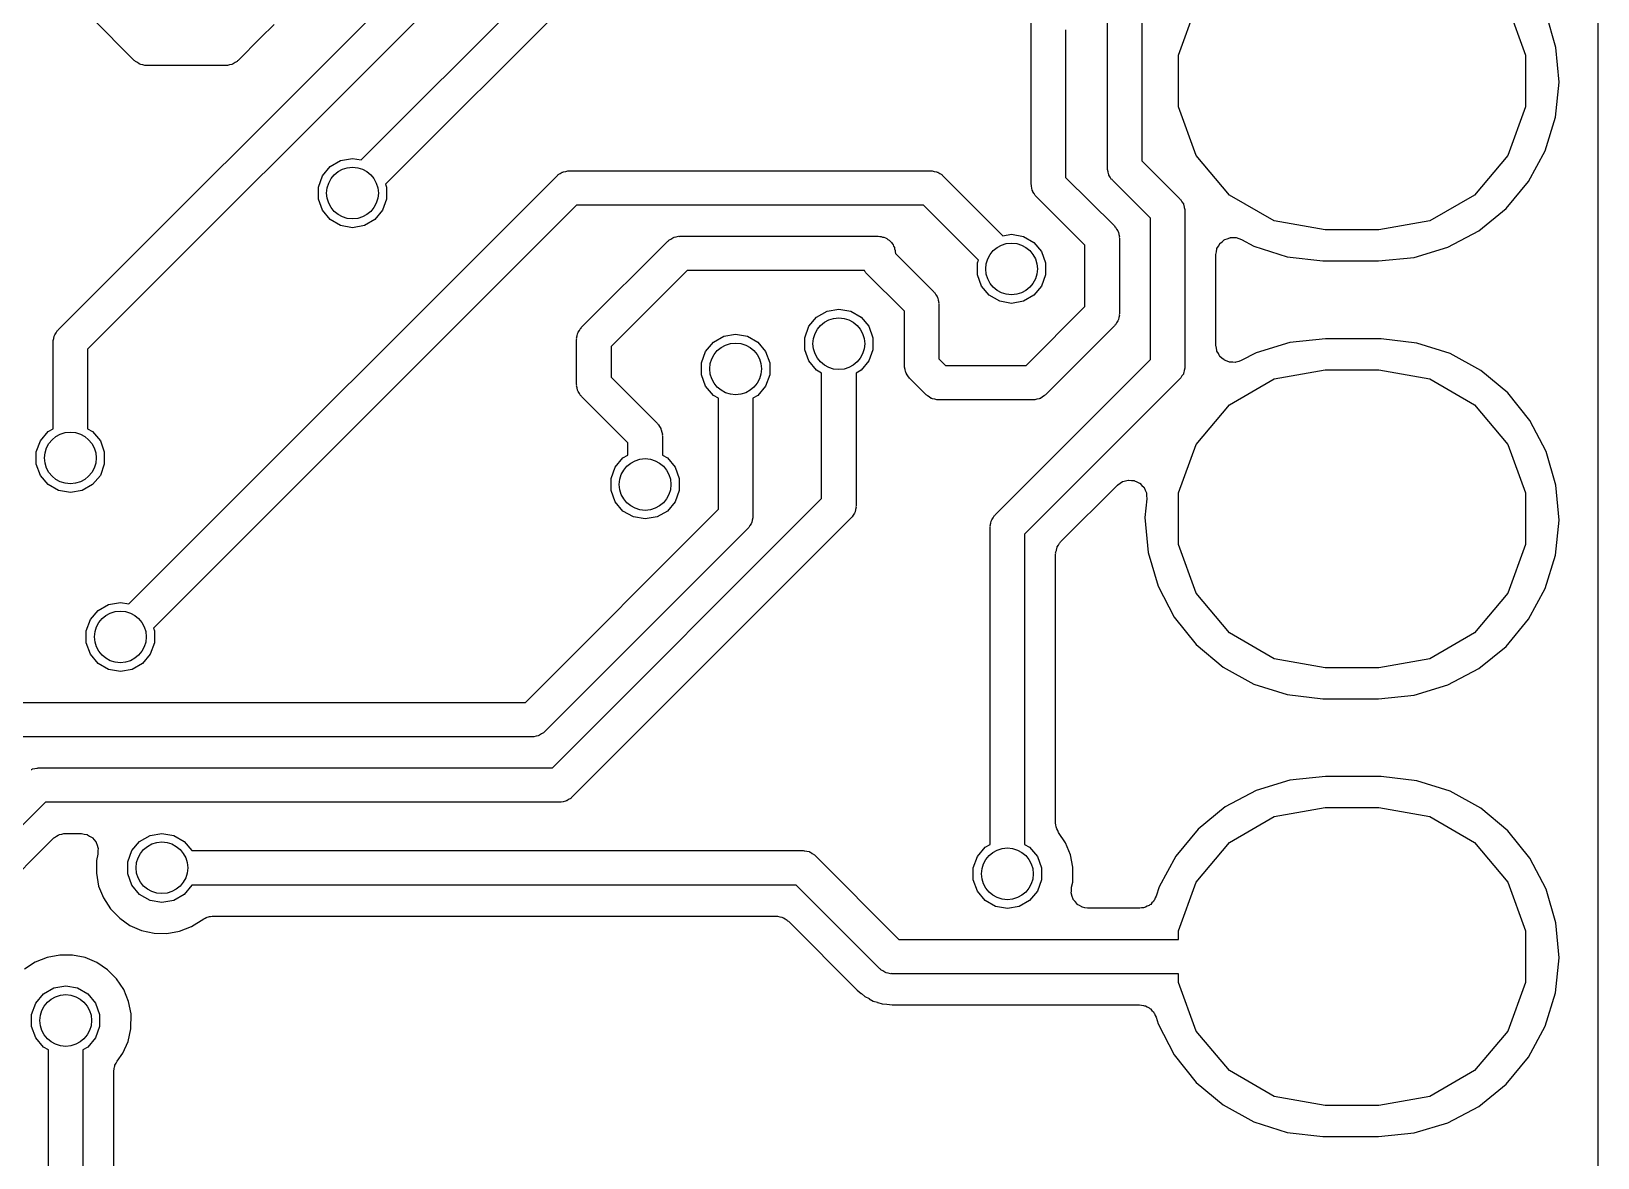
# Model space of a CAD drawing. Extents: x 125.1 to 143.2, y -145.5 to -100.1.
# Drawn here: x 134.14 to 143.22, y -133.2 to -126.66 of the extents above; entities that cross this region are included whole.
import ezdxf

# ---------------------------------------------------------------- set-up
doc = ezdxf.new("R2010")
doc.units = 0
doc.header["$MEASUREMENT"] = 0
doc.layers.add('BLACK', color=7, linetype='CONTINUOUS')

msp = doc.modelspace()

# ---------------------------------------------------------------- linework, layer by layer
at = {"layer": 'Black'}
for p, q in [((143.225, -100.175), (143.225, -145.425)), ((140.58, -125.33), (140.58, -127.413)), ((134.292, -128.394), (137.27, -125.416)), ((140.38, -127.454), (140.38, -125.371)), ((137.441, -125.528), (134.463, -128.506)), ((136.05, -127.408), (137.599, -125.859)), ((137.711, -126.03), (136.192, -127.549)), ((134.734, -126.831), (134.485, -126.581)), ((140.793, -126.8), (140.896, -126.518)), ((142.704, -126.518), (142.807, -126.8)), ((142.983, -126.755), (142.926, -126.559)), ((135.546, -126.621), (135.467, -126.7)), ((139.938, -127.55), (139.938, -126.612)), ((140.138, -126.653), (140.138, -127.509)), ((135.467, -126.7), (135.336, -126.831)), ((143.002, -126.957), (142.983, -126.755)), ((134.738, -126.833), (134.734, -126.831)), ((134.741, -126.837), (134.738, -126.833)), ((134.752, -126.843), (134.741, -126.837)), ((134.763, -126.851), (134.752, -126.843)), ((134.767, -126.852), (134.763, -126.851)), ((134.771, -126.854), (134.767, -126.852)), ((134.784, -126.856), (134.771, -126.854)), ((134.796, -126.86), (134.784, -126.856)), ((134.801, -126.859), (134.796, -126.86)), ((134.805, -126.86), (134.801, -126.859)), ((135.266, -126.86), (134.805, -126.86)), ((135.27, -126.859), (135.266, -126.86)), ((135.274, -126.86), (135.27, -126.859)), ((135.287, -126.856), (135.274, -126.86)), ((135.3, -126.854), (135.287, -126.856)), ((135.304, -126.852), (135.3, -126.854)), ((135.308, -126.851), (135.304, -126.852)), ((135.319, -126.843), (135.308, -126.851)), ((135.33, -126.837), (135.319, -126.843)), ((135.333, -126.833), (135.33, -126.837)), ((135.336, -126.831), (135.333, -126.833)), ((140.793, -127.1), (140.793, -126.8)), ((142.807, -126.8), (142.807, -127.1)), ((142.98, -127.16), (143.002, -126.957)), ((140.896, -127.382), (140.793, -127.1)), ((142.807, -127.1), (142.704, -127.382)), ((142.92, -127.354), (142.98, -127.16)), ((135.871, -127.446), (135.931, -127.411)), ((135.931, -127.411), (136, -127.399)), ((136, -127.399), (136.05, -127.408)), ((140.58, -127.413), (140.801, -127.634)), ((141.089, -127.612), (140.896, -127.382)), ((142.704, -127.382), (142.511, -127.612)), ((142.823, -127.533), (142.92, -127.354)), ((134.782, -129.905), (137.188, -127.499)), ((135.802, -127.565), (135.826, -127.5)), ((135.826, -127.5), (135.871, -127.446)), ((137.188, -127.499), (137.191, -127.497)), ((137.191, -127.497), (137.194, -127.493)), ((137.194, -127.493), (137.205, -127.487)), ((137.205, -127.487), (137.216, -127.479)), ((137.216, -127.479), (137.22, -127.478)), ((137.22, -127.478), (137.224, -127.476)), ((137.224, -127.476), (137.237, -127.474)), ((137.237, -127.474), (137.25, -127.47)), ((137.25, -127.47), (137.254, -127.471)), ((137.254, -127.471), (137.258, -127.47)), ((137.258, -127.47), (139.355, -127.47)), ((139.355, -127.47), (139.359, -127.471)), ((139.359, -127.471), (139.363, -127.47)), ((139.363, -127.47), (139.376, -127.474)), ((139.376, -127.474), (139.389, -127.476)), ((139.389, -127.476), (139.393, -127.478)), ((139.393, -127.478), (139.397, -127.479)), ((139.397, -127.479), (139.408, -127.487)), ((139.408, -127.487), (139.419, -127.493)), ((139.419, -127.493), (139.422, -127.497)), ((139.422, -127.497), (139.425, -127.499)), ((139.425, -127.499), (139.774, -127.848)), ((140.138, -127.509), (140.421, -127.791)), ((140.381, -127.459), (140.38, -127.454)), ((140.38, -127.463), (140.381, -127.459)), ((140.384, -127.476), (140.38, -127.463)), ((140.386, -127.488), (140.384, -127.476)), ((140.388, -127.492), (140.386, -127.488)), ((140.389, -127.497), (140.388, -127.492)), ((140.397, -127.507), (140.389, -127.497)), ((140.403, -127.519), (140.397, -127.507)), ((135.802, -127.635), (135.802, -127.565)), ((136.192, -127.549), (136.198, -127.565)), ((136.198, -127.565), (136.198, -127.635)), ((139.939, -127.554), (139.938, -127.55)), ((139.939, -127.559), (139.939, -127.554)), ((139.942, -127.571), (139.939, -127.559)), ((139.944, -127.584), (139.942, -127.571)), ((139.947, -127.588), (139.944, -127.584)), ((139.948, -127.592), (139.947, -127.588)), ((139.955, -127.603), (139.948, -127.592)), ((140.407, -127.521), (140.403, -127.519)), ((140.409, -127.525), (140.407, -127.521)), ((140.63, -127.746), (140.409, -127.525)), ((142.694, -127.69), (142.823, -127.533)), ((137.3, -127.67), (134.924, -130.046)), ((135.826, -127.7), (135.802, -127.635)), ((136.198, -127.635), (136.174, -127.7)), ((139.313, -127.67), (137.3, -127.67)), ((139.632, -127.989), (139.313, -127.67)), ((139.962, -127.614), (139.955, -127.603)), ((139.965, -127.617), (139.962, -127.614)), ((139.968, -127.621), (139.965, -127.617)), ((140.25, -127.903), (139.968, -127.621)), ((140.801, -127.634), (140.803, -127.637)), ((140.803, -127.637), (140.807, -127.64)), ((140.807, -127.64), (140.813, -127.651)), ((140.813, -127.651), (140.821, -127.662)), ((140.821, -127.662), (140.822, -127.666)), ((140.822, -127.666), (140.824, -127.67)), ((140.824, -127.67), (140.826, -127.683)), ((140.826, -127.683), (140.83, -127.696)), ((141.348, -127.762), (141.089, -127.612)), ((142.511, -127.612), (142.252, -127.762)), ((142.536, -127.819), (142.694, -127.69)), ((135.871, -127.754), (135.826, -127.7)), ((135.931, -127.789), (135.871, -127.754)), ((136.129, -127.754), (136.069, -127.789)), ((136.174, -127.7), (136.129, -127.754)), ((140.63, -128.566), (140.63, -127.746)), ((140.83, -127.696), (140.829, -127.7)), ((140.829, -127.7), (140.83, -127.704)), ((140.83, -127.704), (140.83, -128.607)), ((141.644, -127.814), (141.348, -127.762)), ((142.252, -127.762), (141.956, -127.814)), ((136, -127.801), (135.931, -127.789)), ((136.069, -127.789), (136, -127.801)), ((137.833, -127.877), (137.836, -127.873)), ((137.836, -127.873), (137.847, -127.867)), ((137.847, -127.867), (137.858, -127.859)), ((137.858, -127.859), (137.862, -127.858)), ((137.862, -127.858), (137.866, -127.856)), ((137.866, -127.856), (137.879, -127.854)), ((137.879, -127.854), (137.891, -127.85)), ((137.891, -127.85), (137.896, -127.851)), ((137.896, -127.851), (137.9, -127.85)), ((137.9, -127.85), (139.05, -127.85)), ((139.05, -127.85), (139.059, -127.852)), ((139.059, -127.852), (139.067, -127.852)), ((139.067, -127.852), (139.076, -127.855)), ((139.076, -127.855), (139.084, -127.856)), ((139.084, -127.856), (139.092, -127.86)), ((139.092, -127.86), (139.1, -127.863)), ((139.1, -127.863), (139.107, -127.869)), ((139.107, -127.869), (139.114, -127.873)), ((139.114, -127.873), (139.12, -127.88)), ((139.774, -127.848), (139.824, -127.839)), ((139.824, -127.839), (139.893, -127.851)), ((139.893, -127.851), (139.953, -127.886)), ((140.421, -127.791), (140.423, -127.795)), ((140.423, -127.795), (140.427, -127.797)), ((140.427, -127.797), (140.433, -127.809)), ((140.433, -127.809), (140.441, -127.819)), ((140.441, -127.819), (140.442, -127.824)), ((140.442, -127.824), (140.444, -127.827)), ((140.444, -127.827), (140.446, -127.84)), ((140.446, -127.84), (140.45, -127.853)), ((140.45, -127.853), (140.449, -127.857)), ((140.449, -127.857), (140.45, -127.862)), ((140.45, -127.862), (140.45, -128.3)), ((141.046, -127.882), (141.058, -127.871)), ((141.058, -127.871), (141.059, -127.871)), ((141.059, -127.871), (141.06, -127.87)), ((141.06, -127.87), (141.075, -127.865)), ((141.075, -127.865), (141.091, -127.859)), ((141.091, -127.859), (141.092, -127.859)), ((141.092, -127.859), (141.093, -127.858)), ((141.093, -127.858), (141.109, -127.858)), ((141.109, -127.858), (141.125, -127.858)), ((141.125, -127.858), (141.126, -127.858)), ((141.126, -127.858), (141.127, -127.858)), ((141.127, -127.858), (141.143, -127.864)), ((141.143, -127.864), (141.158, -127.869)), ((141.158, -127.869), (141.23, -127.909)), ((141.956, -127.814), (141.644, -127.814)), ((142.356, -127.914), (142.536, -127.819)), ((137.329, -128.379), (137.829, -127.879)), ((137.829, -127.879), (137.833, -127.877)), ((139.12, -127.88), (139.127, -127.886)), ((139.127, -127.886), (139.131, -127.893)), ((139.131, -127.893), (139.137, -127.9)), ((139.137, -127.9), (139.14, -127.908)), ((139.14, -127.908), (139.144, -127.916)), ((139.144, -127.916), (139.145, -127.924)), ((139.145, -127.924), (139.148, -127.933)), ((139.148, -127.933), (139.148, -127.941)), ((139.148, -127.941), (139.15, -127.95)), ((139.15, -127.95), (139.373, -128.173)), ((139.953, -127.886), (139.998, -127.939)), ((139.998, -127.939), (140.022, -128.005)), ((140.25, -128.259), (140.25, -127.903)), ((141.01, -127.957), (141.013, -127.941)), ((141.01, -128.483), (141.01, -127.957)), ((141.013, -127.941), (141.015, -127.924)), ((141.015, -127.924), (141.016, -127.924)), ((141.016, -127.922), (141.024, -127.908)), ((141.016, -127.924), (141.016, -127.922)), ((141.024, -127.908), (141.032, -127.894)), ((141.032, -127.894), (141.033, -127.893)), ((141.033, -127.892), (141.046, -127.882)), ((141.033, -127.893), (141.033, -127.892)), ((141.23, -127.909), (141.424, -127.97)), ((142.161, -127.973), (142.356, -127.914)), ((137.941, -128.05), (137.5, -128.491)), ((138.97, -128.05), (137.941, -128.05)), ((138.973, -128.055), (138.97, -128.05)), ((138.977, -128.058), (138.973, -128.055)), ((139.627, -128.005), (139.632, -127.989)), ((139.627, -128.074), (139.627, -128.005)), ((140.022, -128.005), (140.022, -128.074)), ((141.424, -127.97), (141.631, -127.994)), ((141.631, -127.994), (141.642, -127.994)), ((141.642, -127.994), (141.954, -127.994)), ((141.954, -127.994), (142.161, -127.973)), ((138.979, -128.062), (138.977, -128.058)), ((139.202, -128.285), (138.979, -128.062)), ((139.65, -128.14), (139.627, -128.074)), ((139.695, -128.193), (139.65, -128.14)), ((139.998, -128.14), (139.953, -128.193)), ((140.022, -128.074), (139.998, -128.14)), ((139.373, -128.173), (139.375, -128.176)), ((139.375, -128.176), (139.379, -128.179)), ((139.379, -128.179), (139.385, -128.19)), ((139.385, -128.19), (139.393, -128.201)), ((139.393, -128.201), (139.394, -128.205)), ((139.394, -128.205), (139.396, -128.209)), ((139.396, -128.209), (139.398, -128.222)), ((139.398, -128.222), (139.402, -128.235)), ((139.402, -128.235), (139.401, -128.239)), ((139.756, -128.228), (139.695, -128.193)), ((139.824, -128.24), (139.756, -128.228)), ((139.893, -128.228), (139.824, -128.24)), ((139.953, -128.193), (139.893, -128.228)), ((138.648, -128.373), (138.693, -128.32)), ((138.693, -128.32), (138.754, -128.285)), ((138.754, -128.285), (138.822, -128.273)), ((138.822, -128.273), (138.891, -128.285)), ((138.891, -128.285), (138.951, -128.32)), ((138.951, -128.32), (138.996, -128.373)), ((139.202, -128.602), (139.202, -128.285)), ((139.401, -128.239), (139.402, -128.243)), ((139.402, -128.243), (139.402, -128.561)), ((139.909, -128.6), (140.25, -128.259)), ((140.446, -128.321), (140.444, -128.334)), ((140.45, -128.309), (140.446, -128.321)), ((140.45, -128.3), (140.449, -128.304)), ((140.449, -128.304), (140.45, -128.309)), ((134.272, -128.422), (134.28, -128.411)), ((134.28, -128.411), (134.286, -128.4)), ((134.286, -128.4), (134.29, -128.397)), ((134.29, -128.397), (134.292, -128.394)), ((137.304, -128.429), (137.306, -128.416)), ((137.306, -128.416), (137.308, -128.412)), ((137.308, -128.412), (137.309, -128.408)), ((137.309, -128.408), (137.317, -128.397)), ((137.317, -128.397), (137.323, -128.386)), ((137.323, -128.386), (137.327, -128.383)), ((137.327, -128.383), (137.329, -128.379)), ((138.154, -128.431), (138.223, -128.419)), ((138.223, -128.419), (138.292, -128.431)), ((138.625, -128.439), (138.648, -128.373)), ((138.996, -128.373), (139.02, -128.439)), ((140.421, -128.371), (140.021, -128.771)), ((140.423, -128.367), (140.421, -128.371)), ((140.427, -128.364), (140.423, -128.367)), ((140.433, -128.353), (140.427, -128.364)), ((140.441, -128.342), (140.433, -128.353)), ((140.442, -128.338), (140.441, -128.342)), ((140.444, -128.334), (140.442, -128.338)), ((134.263, -128.456), (134.267, -128.443)), ((134.264, -128.46), (134.263, -128.456)), ((134.263, -128.464), (134.264, -128.46)), ((134.263, -128.967), (134.263, -128.464)), ((134.267, -128.443), (134.269, -128.43)), ((134.269, -128.43), (134.271, -128.426)), ((134.271, -128.426), (134.272, -128.422)), ((134.463, -128.506), (134.463, -128.967)), ((137.3, -128.441), (137.304, -128.429)), ((137.301, -128.446), (137.3, -128.441)), ((137.3, -128.45), (137.301, -128.446)), ((137.3, -128.71), (137.3, -128.45)), ((137.5, -128.491), (137.5, -128.668)), ((138.049, -128.519), (138.094, -128.466)), ((138.094, -128.466), (138.154, -128.431)), ((138.292, -128.431), (138.352, -128.466)), ((138.352, -128.466), (138.397, -128.519)), ((138.625, -128.509), (138.625, -128.439)), ((138.648, -128.574), (138.625, -128.509)), ((139.02, -128.509), (138.996, -128.574)), ((139.02, -128.439), (139.02, -128.509)), ((141.013, -128.499), (141.01, -128.483)), ((141.015, -128.514), (141.013, -128.499)), ((141.439, -128.467), (141.244, -128.526)), ((141.646, -128.446), (141.439, -128.467)), ((141.958, -128.446), (141.646, -128.446)), ((141.969, -128.446), (141.958, -128.446)), ((142.176, -128.47), (141.969, -128.446)), ((142.37, -128.531), (142.176, -128.47)), ((138.025, -128.585), (138.049, -128.519)), ((138.025, -128.655), (138.025, -128.585)), ((138.397, -128.519), (138.421, -128.585)), ((138.421, -128.585), (138.421, -128.655)), ((138.693, -128.627), (138.648, -128.574)), ((138.996, -128.574), (138.951, -128.627)), ((139.203, -128.607), (139.202, -128.602)), ((139.402, -128.561), (139.441, -128.6)), ((139.441, -128.6), (139.909, -128.6)), ((139.729, -129.467), (140.63, -128.566)), ((141.016, -128.516), (141.015, -128.514)), ((141.016, -128.518), (141.016, -128.516)), ((141.024, -128.531), (141.016, -128.518)), ((141.031, -128.545), (141.024, -128.531)), ((141.033, -128.546), (141.031, -128.545)), ((141.033, -128.548), (141.033, -128.546)), ((141.045, -128.558), (141.033, -128.548)), ((141.057, -128.568), (141.045, -128.558)), ((141.059, -128.569), (141.057, -128.568)), ((141.06, -128.57), (141.059, -128.569)), ((141.075, -128.575), (141.06, -128.57)), ((141.089, -128.581), (141.075, -128.575)), ((141.091, -128.581), (141.089, -128.581)), ((141.093, -128.582), (141.091, -128.581)), ((141.108, -128.582), (141.093, -128.582)), ((141.124, -128.583), (141.108, -128.582)), ((141.126, -128.582), (141.124, -128.583)), ((141.127, -128.582), (141.126, -128.582)), ((141.142, -128.577), (141.127, -128.582)), ((141.157, -128.572), (141.142, -128.577)), ((141.244, -128.526), (141.157, -128.572)), ((142.548, -128.629), (142.37, -128.531)), ((137.5, -128.668), (137.769, -128.937)), ((138.049, -128.72), (138.025, -128.655)), ((138.421, -128.655), (138.397, -128.72)), ((138.722, -128.644), (138.693, -128.627)), ((138.722, -128.757), (138.722, -128.644)), ((138.951, -128.627), (138.922, -128.644)), ((138.922, -128.644), (138.922, -128.757)), ((139.203, -128.611), (139.203, -128.607)), ((139.206, -128.624), (139.203, -128.611)), ((139.208, -128.636), (139.206, -128.624)), ((139.21, -128.64), (139.208, -128.636)), ((139.212, -128.644), (139.21, -128.64)), ((139.219, -128.655), (139.212, -128.644)), ((139.226, -128.666), (139.219, -128.655)), ((139.229, -128.669), (139.226, -128.666)), ((139.232, -128.673), (139.229, -128.669)), ((139.329, -128.771), (139.232, -128.673)), ((140.801, -128.678), (139.9, -129.579)), ((140.803, -128.675), (140.801, -128.678)), ((140.807, -128.672), (140.803, -128.675)), ((140.813, -128.66), (140.807, -128.672)), ((140.821, -128.65), (140.813, -128.66)), ((140.822, -128.645), (140.821, -128.65)), ((140.824, -128.642), (140.822, -128.645)), ((140.826, -128.629), (140.824, -128.642)), ((140.83, -128.616), (140.826, -128.629)), ((140.83, -128.607), (140.829, -128.612)), ((140.829, -128.612), (140.83, -128.616)), ((141.089, -128.828), (141.348, -128.678)), ((141.348, -128.678), (141.644, -128.626)), ((141.644, -128.626), (141.956, -128.626)), ((141.956, -128.626), (142.252, -128.678)), ((142.252, -128.678), (142.511, -128.828)), ((142.704, -128.76), (142.548, -128.629)), ((137.301, -128.714), (137.3, -128.71)), ((137.3, -128.718), (137.301, -128.714)), ((137.304, -128.731), (137.3, -128.718)), ((137.306, -128.744), (137.304, -128.731)), ((137.308, -128.748), (137.306, -128.744)), ((137.309, -128.752), (137.308, -128.748)), ((137.317, -128.763), (137.309, -128.752)), ((137.323, -128.774), (137.317, -128.763)), ((137.327, -128.777), (137.323, -128.774)), ((137.329, -128.78), (137.327, -128.777)), ((137.598, -129.049), (137.329, -128.78)), ((138.094, -128.774), (138.049, -128.72)), ((138.123, -128.79), (138.094, -128.774)), ((138.352, -128.774), (138.323, -128.79)), ((138.397, -128.72), (138.352, -128.774)), ((138.722, -129.373), (138.722, -128.757)), ((138.922, -128.757), (138.922, -129.415)), ((139.333, -128.773), (139.329, -128.771)), ((139.336, -128.777), (139.333, -128.773)), ((139.347, -128.783), (139.336, -128.777)), ((139.358, -128.791), (139.347, -128.783)), ((140.003, -128.783), (139.992, -128.791)), ((140.014, -128.777), (140.003, -128.783)), ((140.017, -128.773), (140.014, -128.777)), ((140.021, -128.771), (140.017, -128.773)), ((142.832, -128.919), (142.704, -128.76)), ((138.123, -128.903), (138.123, -128.79)), ((138.323, -128.79), (138.323, -128.903)), ((139.362, -128.792), (139.358, -128.791)), ((139.366, -128.794), (139.362, -128.792)), ((139.379, -128.796), (139.366, -128.794)), ((139.391, -128.8), (139.379, -128.796)), ((139.396, -128.799), (139.391, -128.8)), ((139.4, -128.8), (139.396, -128.799)), ((139.95, -128.8), (139.4, -128.8)), ((139.954, -128.799), (139.95, -128.8)), ((139.959, -128.8), (139.954, -128.799)), ((139.971, -128.796), (139.959, -128.8)), ((139.984, -128.794), (139.971, -128.796)), ((139.988, -128.792), (139.984, -128.794)), ((139.992, -128.791), (139.988, -128.792)), ((140.896, -129.058), (141.089, -128.828)), ((142.511, -128.828), (142.704, -129.058)), ((137.769, -128.937), (137.771, -128.941)), ((137.771, -128.941), (137.775, -128.944)), ((137.775, -128.944), (137.781, -128.955)), ((137.781, -128.955), (137.789, -128.966)), ((138.123, -129.435), (138.123, -128.903)), ((138.323, -128.903), (138.323, -129.476)), ((142.926, -129.099), (142.832, -128.919)), ((134.165, -129.102), (134.189, -129.037)), ((134.189, -129.037), (134.234, -128.983)), ((134.234, -128.983), (134.263, -128.967)), ((134.463, -128.967), (134.492, -128.983)), ((134.492, -128.983), (134.537, -129.037)), ((134.537, -129.037), (134.56, -129.102)), ((137.598, -129.12), (137.598, -129.049)), ((137.789, -128.966), (137.79, -128.97)), ((137.79, -128.97), (137.792, -128.974)), ((137.792, -128.974), (137.794, -128.987)), ((137.794, -128.987), (137.798, -128.999)), ((137.798, -128.999), (137.797, -129.004)), ((137.797, -129.004), (137.798, -129.008)), ((137.798, -129.008), (137.798, -129.12)), ((134.165, -129.172), (134.165, -129.102)), ((134.56, -129.102), (134.56, -129.172)), ((137.524, -129.19), (137.569, -129.137)), ((137.569, -129.137), (137.598, -129.12)), ((137.798, -129.12), (137.827, -129.137)), ((137.827, -129.137), (137.872, -129.19)), ((140.793, -129.34), (140.896, -129.058)), ((142.704, -129.058), (142.807, -129.34)), ((142.983, -129.295), (142.926, -129.099)), ((134.189, -129.238), (134.165, -129.172)), ((134.234, -129.291), (134.189, -129.238)), ((134.537, -129.238), (134.492, -129.291)), ((134.56, -129.172), (134.537, -129.238)), ((137.5, -129.256), (137.524, -129.19)), ((137.872, -129.19), (137.896, -129.256)), ((134.294, -129.326), (134.234, -129.291)), ((134.363, -129.338), (134.294, -129.326)), ((134.431, -129.326), (134.363, -129.338)), ((134.492, -129.291), (134.431, -129.326)), ((137.5, -129.326), (137.5, -129.256)), ((137.524, -129.391), (137.5, -129.326)), ((137.896, -129.326), (137.872, -129.391)), ((137.896, -129.256), (137.896, -129.326)), ((140.109, -129.624), (140.439, -129.294)), ((140.439, -129.294), (140.44, -129.294)), ((140.44, -129.294), (140.441, -129.293)), ((140.441, -129.293), (140.454, -129.284)), ((140.454, -129.284), (140.468, -129.274)), ((140.468, -129.274), (140.469, -129.274)), ((140.469, -129.273), (140.485, -129.269)), ((140.469, -129.274), (140.469, -129.273)), ((140.485, -129.269), (140.501, -129.265)), ((140.501, -129.265), (140.502, -129.265)), ((140.502, -129.265), (140.503, -129.265)), ((140.503, -129.265), (140.52, -129.267)), ((140.52, -129.267), (140.536, -129.268)), ((140.536, -129.268), (140.537, -129.269)), ((140.537, -129.269), (140.538, -129.269)), ((140.538, -129.269), (140.552, -129.276)), ((140.552, -129.276), (140.567, -129.283)), ((140.567, -129.283), (140.568, -129.283)), ((140.568, -129.283), (140.569, -129.284)), ((140.569, -129.284), (140.58, -129.296)), ((140.58, -129.296), (140.592, -129.307)), ((140.592, -129.307), (140.592, -129.308)), ((140.592, -129.308), (140.593, -129.309)), ((140.593, -129.309), (140.6, -129.324)), ((140.6, -129.324), (140.607, -129.339)), ((143.002, -129.497), (142.983, -129.295)), ((137.16, -130.935), (138.722, -129.373)), ((137.569, -129.445), (137.524, -129.391)), ((137.872, -129.391), (137.827, -129.445)), ((138.922, -129.415), (138.921, -129.419)), ((138.921, -129.419), (138.922, -129.423)), ((140.61, -129.375), (140.598, -129.483)), ((140.607, -129.339), (140.607, -129.34)), ((140.607, -129.34), (140.607, -129.341)), ((140.607, -129.341), (140.608, -129.357)), ((140.608, -129.357), (140.61, -129.373)), ((140.61, -129.373), (140.609, -129.374)), ((140.609, -129.374), (140.61, -129.375)), ((140.793, -129.64), (140.793, -129.34)), ((142.807, -129.34), (142.807, -129.64)), ((137.003, -130.555), (138.123, -129.435)), ((138.893, -129.485), (137.272, -131.106)), ((137.63, -129.479), (137.569, -129.445)), ((137.698, -129.491), (137.63, -129.479)), ((137.767, -129.479), (137.698, -129.491)), ((137.827, -129.445), (137.767, -129.479)), ((138.317, -129.511), (138.315, -129.514)), ((138.319, -129.498), (138.317, -129.511)), ((138.322, -129.485), (138.319, -129.498)), ((138.323, -129.476), (138.322, -129.481)), ((138.322, -129.481), (138.322, -129.485)), ((138.895, -129.482), (138.893, -129.485)), ((138.899, -129.479), (138.895, -129.482)), ((138.905, -129.468), (138.899, -129.479)), ((138.913, -129.457), (138.905, -129.468)), ((138.914, -129.453), (138.913, -129.457)), ((138.916, -129.449), (138.914, -129.453)), ((138.918, -129.436), (138.916, -129.449)), ((138.922, -129.423), (138.918, -129.436)), ((139.704, -129.516), (139.706, -129.503)), ((139.706, -129.503), (139.708, -129.499)), ((139.708, -129.499), (139.709, -129.495)), ((139.709, -129.495), (139.717, -129.484)), ((139.717, -129.484), (139.723, -129.473)), ((139.723, -129.473), (139.727, -129.47)), ((139.727, -129.47), (139.729, -129.467)), ((140.598, -129.483), (140.617, -129.685)), ((142.98, -129.7), (143.002, -129.497)), ((138.294, -129.547), (137.115, -130.726)), ((138.296, -129.544), (138.294, -129.547)), ((138.299, -129.541), (138.296, -129.544)), ((138.306, -129.529), (138.299, -129.541)), ((138.314, -129.519), (138.306, -129.529)), ((138.315, -129.514), (138.314, -129.519)), ((139.7, -129.529), (139.704, -129.516)), ((139.701, -129.533), (139.7, -129.529)), ((139.7, -129.537), (139.701, -129.533)), ((139.7, -131.267), (139.7, -129.537)), ((139.9, -129.579), (139.9, -131.267)), ((140.08, -129.686), (140.084, -129.673)), ((140.081, -129.69), (140.08, -129.686)), ((140.08, -129.695), (140.081, -129.69)), ((140.084, -129.673), (140.086, -129.661)), ((140.086, -129.661), (140.088, -129.657)), ((140.088, -129.657), (140.089, -129.653)), ((140.089, -129.653), (140.097, -129.642)), ((140.097, -129.642), (140.103, -129.631)), ((140.103, -129.631), (140.107, -129.628)), ((140.107, -129.628), (140.109, -129.624)), ((140.617, -129.685), (140.674, -129.881)), ((140.896, -129.922), (140.793, -129.64)), ((142.807, -129.64), (142.704, -129.922)), ((140.08, -131.255), (140.08, -129.695)), ((142.92, -129.894), (142.98, -129.7)), ((134.703, -129.983), (134.782, -129.905)), ((134.782, -129.905), (134.782, -129.905)), ((140.674, -129.881), (140.768, -130.061)), ((141.089, -130.152), (140.896, -129.922)), ((142.704, -129.922), (142.511, -130.152)), ((142.823, -130.073), (142.92, -129.894)), ((134.479, -130.075), (134.524, -130.022)), ((134.524, -130.022), (134.584, -129.987)), ((134.584, -129.987), (134.653, -129.975)), ((134.653, -129.975), (134.703, -129.983)), ((134.924, -130.046), (134.845, -130.125)), ((134.924, -130.046), (134.924, -130.046)), ((134.455, -130.14), (134.479, -130.075)), ((134.455, -130.21), (134.455, -130.14)), ((134.845, -130.125), (134.851, -130.14)), ((134.851, -130.14), (134.851, -130.21)), ((140.768, -130.061), (140.896, -130.22)), ((142.694, -130.23), (142.823, -130.073)), ((134.479, -130.276), (134.455, -130.21)), ((134.851, -130.21), (134.827, -130.276)), ((140.896, -130.22), (141.052, -130.351)), ((141.348, -130.302), (141.089, -130.152)), ((142.511, -130.152), (142.252, -130.302)), ((142.536, -130.359), (142.694, -130.23)), ((134.524, -130.329), (134.479, -130.276)), ((134.584, -130.364), (134.524, -130.329)), ((134.782, -130.329), (134.722, -130.364)), ((134.827, -130.276), (134.782, -130.329)), ((141.644, -130.354), (141.348, -130.302)), ((142.252, -130.302), (141.956, -130.354)), ((134.653, -130.376), (134.584, -130.364)), ((134.722, -130.364), (134.653, -130.376)), ((141.052, -130.351), (141.23, -130.449)), ((141.956, -130.354), (141.644, -130.354)), ((142.356, -130.454), (142.536, -130.359)), ((141.23, -130.449), (141.424, -130.51)), ((141.424, -130.51), (141.631, -130.534)), ((142.161, -130.513), (142.356, -130.454)), ((134.02, -130.555), (137.003, -130.555)), ((141.631, -130.534), (141.642, -130.534)), ((141.642, -130.534), (141.954, -130.534)), ((141.954, -130.534), (142.161, -130.513)), ((137.044, -130.755), (134.061, -130.755)), ((137.048, -130.755), (137.044, -130.755)), ((137.053, -130.755), (137.048, -130.755)), ((137.065, -130.752), (137.053, -130.755)), ((137.078, -130.749), (137.065, -130.752)), ((137.082, -130.747), (137.078, -130.749)), ((137.086, -130.746), (137.082, -130.747)), ((137.097, -130.738), (137.086, -130.746)), ((137.108, -130.732), (137.097, -130.738)), ((137.111, -130.729), (137.108, -130.732)), ((137.115, -130.726), (137.111, -130.729)), ((134.135, -130.945), (134.139, -130.944)), ((134.139, -130.944), (134.143, -130.941)), ((134.143, -130.941), (134.156, -130.939)), ((134.156, -130.939), (134.169, -130.936)), ((134.169, -130.936), (134.173, -130.936)), ((134.173, -130.936), (134.177, -130.935)), ((134.177, -130.935), (137.16, -130.935)), ((141.439, -131.007), (141.244, -131.066)), ((141.646, -130.986), (141.439, -131.007)), ((141.958, -130.986), (141.646, -130.986)), ((141.969, -130.986), (141.958, -130.986)), ((142.176, -131.01), (141.969, -130.986)), ((142.37, -131.071), (142.176, -131.01)), ((134.219, -131.135), (133.47, -131.884)), ((137.201, -131.135), (134.219, -131.135)), ((137.206, -131.135), (137.201, -131.135)), ((137.21, -131.135), (137.206, -131.135)), ((137.223, -131.132), (137.21, -131.135)), ((137.236, -131.129), (137.223, -131.132)), ((137.239, -131.127), (137.236, -131.129)), ((137.244, -131.126), (137.239, -131.127)), ((137.254, -131.118), (137.244, -131.126)), ((137.266, -131.112), (137.254, -131.118)), ((137.269, -131.109), (137.266, -131.112)), ((137.272, -131.106), (137.269, -131.109)), ((141.244, -131.066), (141.064, -131.161)), ((142.548, -131.169), (142.37, -131.071)), ((141.064, -131.161), (140.906, -131.29)), ((141.089, -131.368), (141.348, -131.218)), ((141.348, -131.218), (141.644, -131.166)), ((141.644, -131.166), (141.956, -131.166)), ((141.956, -131.166), (142.252, -131.218)), ((142.252, -131.218), (142.511, -131.368)), ((142.704, -131.3), (142.548, -131.169)), ((134.282, -131.332), (134.292, -131.325)), ((134.292, -131.325), (134.297, -131.324)), ((134.297, -131.324), (134.3, -131.321)), ((134.3, -131.321), (134.313, -131.319)), ((134.313, -131.319), (134.326, -131.316)), ((134.326, -131.316), (134.33, -131.316)), ((134.33, -131.316), (134.335, -131.315)), ((134.335, -131.315), (134.425, -131.315)), ((134.425, -131.315), (134.426, -131.316)), ((134.426, -131.316), (134.428, -131.315)), ((134.428, -131.315), (134.444, -131.319)), ((134.444, -131.319), (134.459, -131.321)), ((134.459, -131.321), (134.46, -131.322)), ((134.46, -131.322), (134.462, -131.323)), ((134.462, -131.323), (134.475, -131.331)), ((134.765, -131.362), (134.826, -131.327)), ((134.826, -131.327), (134.894, -131.315)), ((134.894, -131.315), (134.963, -131.327)), ((134.963, -131.327), (135.023, -131.362)), ((139.7, -131.379), (139.7, -131.267)), ((139.9, -131.267), (139.9, -131.379)), ((140.082, -131.266), (140.08, -131.255)), ((140.083, -131.278), (140.082, -131.266)), ((140.085, -131.283), (140.083, -131.278)), ((140.086, -131.289), (140.085, -131.283)), ((140.092, -131.299), (140.086, -131.289)), ((140.097, -131.31), (140.092, -131.299)), ((140.137, -131.371), (140.097, -131.31)), ((140.906, -131.29), (140.777, -131.447)), ((142.832, -131.459), (142.704, -131.3)), ((133.654, -131.954), (134.264, -131.345)), ((134.264, -131.345), (134.268, -131.342)), ((134.268, -131.342), (134.27, -131.339)), ((134.27, -131.339), (134.282, -131.332)), ((134.475, -131.331), (134.489, -131.339)), ((134.489, -131.339), (134.49, -131.34)), ((134.49, -131.34), (134.492, -131.341)), ((134.492, -131.341), (134.501, -131.353)), ((134.501, -131.353), (134.511, -131.365)), ((134.511, -131.365), (134.512, -131.367)), ((134.512, -131.367), (134.513, -131.368)), ((134.513, -131.368), (134.518, -131.383)), ((134.518, -131.383), (134.523, -131.398)), ((134.523, -131.398), (134.523, -131.4)), ((134.523, -131.4), (134.524, -131.401)), ((134.524, -131.401), (134.523, -131.417)), ((134.523, -131.417), (134.523, -131.433)), ((134.696, -131.48), (134.72, -131.415)), ((134.72, -131.415), (134.765, -131.362)), ((135.023, -131.362), (135.068, -131.415)), ((135.068, -131.415), (135.068, -131.415)), ((135.068, -131.415), (135.177, -131.415)), ((135.177, -131.415), (138.615, -131.415)), ((138.615, -131.415), (138.62, -131.416)), ((138.62, -131.416), (138.624, -131.416)), ((138.624, -131.416), (138.637, -131.419)), ((138.637, -131.419), (138.65, -131.421)), ((139.626, -131.45), (139.671, -131.396)), ((139.671, -131.396), (139.7, -131.379)), ((139.9, -131.379), (139.929, -131.396)), ((139.929, -131.396), (139.974, -131.45)), ((140.166, -131.44), (140.137, -131.371)), ((140.896, -131.598), (141.089, -131.368)), ((142.511, -131.368), (142.704, -131.598)), ((134.515, -131.473), (134.514, -131.547)), ((134.523, -131.436), (134.515, -131.473)), ((134.523, -131.433), (134.523, -131.434)), ((134.523, -131.434), (134.523, -131.436)), ((134.696, -131.55), (134.696, -131.48)), ((138.65, -131.421), (138.653, -131.424)), ((138.653, -131.424), (138.658, -131.425)), ((138.658, -131.425), (138.668, -131.432)), ((138.668, -131.432), (138.68, -131.439)), ((138.68, -131.439), (138.682, -131.442)), ((138.682, -131.442), (138.686, -131.445)), ((138.686, -131.445), (139.171, -131.93)), ((139.602, -131.515), (139.626, -131.45)), ((139.974, -131.45), (139.998, -131.515)), ((140.18, -131.512), (140.166, -131.44)), ((140.777, -131.447), (140.68, -131.626)), ((142.926, -131.639), (142.832, -131.459)), ((134.514, -131.547), (134.527, -131.621)), ((134.72, -131.616), (134.696, -131.55)), ((139.602, -131.585), (139.602, -131.515)), ((139.626, -131.65), (139.602, -131.585)), ((139.998, -131.585), (139.974, -131.65)), ((139.998, -131.515), (139.998, -131.585)), ((140.172, -131.628), (140.179, -131.599)), ((140.179, -131.599), (140.18, -131.512)), ((140.793, -131.88), (140.896, -131.598)), ((142.704, -131.598), (142.807, -131.88)), ((134.527, -131.621), (134.555, -131.69)), ((134.555, -131.69), (134.595, -131.753)), ((134.765, -131.669), (134.72, -131.616)), ((134.826, -131.704), (134.765, -131.669)), ((135.023, -131.669), (134.963, -131.704)), ((135.068, -131.616), (135.023, -131.669)), ((135.177, -131.615), (135.068, -131.615)), ((135.068, -131.615), (135.068, -131.616)), ((138.574, -131.615), (135.177, -131.615)), ((139.059, -132.101), (138.574, -131.615)), ((139.671, -131.704), (139.626, -131.65)), ((139.974, -131.65), (139.929, -131.704)), ((140.17, -131.663), (140.171, -131.648)), ((140.171, -131.665), (140.17, -131.663)), ((140.171, -131.633), (140.172, -131.63)), ((140.171, -131.648), (140.171, -131.633)), ((140.171, -131.667), (140.171, -131.665)), ((140.176, -131.681), (140.171, -131.667)), ((140.172, -131.63), (140.172, -131.628)), ((140.181, -131.696), (140.176, -131.681)), ((140.658, -131.69), (140.654, -131.7)), ((140.663, -131.68), (140.658, -131.69)), ((140.68, -131.626), (140.663, -131.68)), ((142.983, -131.835), (142.926, -131.639)), ((134.595, -131.753), (134.623, -131.781)), ((134.623, -131.781), (134.65, -131.808)), ((134.894, -131.716), (134.826, -131.704)), ((134.963, -131.704), (134.894, -131.716)), ((139.731, -131.739), (139.671, -131.704)), ((139.8, -131.751), (139.731, -131.739)), ((139.869, -131.739), (139.8, -131.751)), ((139.929, -131.704), (139.869, -131.739)), ((140.182, -131.698), (140.181, -131.696)), ((140.183, -131.7), (140.182, -131.698)), ((140.193, -131.711), (140.183, -131.7)), ((140.202, -131.723), (140.193, -131.711)), ((140.204, -131.725), (140.202, -131.723)), ((140.205, -131.727), (140.204, -131.725)), ((140.218, -131.734), (140.205, -131.727)), ((140.231, -131.742), (140.218, -131.734)), ((140.233, -131.743), (140.231, -131.742)), ((140.235, -131.744), (140.233, -131.743)), ((140.25, -131.747), (140.235, -131.744)), ((140.265, -131.75), (140.25, -131.747)), ((140.267, -131.75), (140.265, -131.75)), ((140.27, -131.75), (140.267, -131.75)), ((140.568, -131.75), (140.27, -131.75)), ((140.579, -131.748), (140.568, -131.75)), ((140.59, -131.748), (140.579, -131.748)), ((140.596, -131.745), (140.59, -131.748)), ((140.602, -131.744), (140.596, -131.745)), ((140.611, -131.738), (140.602, -131.744)), ((140.622, -131.734), (140.611, -131.738)), ((140.626, -131.73), (140.622, -131.734)), ((140.632, -131.727), (140.626, -131.73)), ((140.639, -131.718), (140.632, -131.727)), ((140.647, -131.71), (140.639, -131.718)), ((140.65, -131.705), (140.647, -131.71)), ((140.654, -131.7), (140.65, -131.705)), ((134.65, -131.808), (134.708, -131.849)), ((134.708, -131.849), (134.776, -131.879)), ((134.997, -131.883), (135.066, -131.856)), ((135.066, -131.856), (135.138, -131.811)), ((135.138, -131.811), (135.145, -131.808)), ((135.145, -131.808), (135.151, -131.804)), ((135.151, -131.804), (135.154, -131.803)), ((135.154, -131.803), (135.157, -131.801)), ((135.157, -131.801), (135.164, -131.8)), ((135.164, -131.8), (135.17, -131.798)), ((135.17, -131.798), (135.177, -131.797)), ((135.177, -131.797), (135.185, -131.796)), ((135.185, -131.796), (135.188, -131.796)), ((135.188, -131.796), (135.191, -131.795)), ((135.191, -131.795), (138.458, -131.795)), ((138.458, -131.795), (138.462, -131.796)), ((138.462, -131.796), (138.467, -131.796)), ((138.467, -131.796), (138.479, -131.799)), ((138.479, -131.799), (138.492, -131.801)), ((138.492, -131.801), (138.496, -131.804)), ((138.496, -131.804), (138.5, -131.805)), ((138.5, -131.805), (138.511, -131.812)), ((138.511, -131.812), (138.522, -131.819)), ((138.522, -131.819), (138.525, -131.822)), ((138.525, -131.822), (138.529, -131.825)), ((138.529, -131.825), (138.929, -132.225)), ((143.002, -132.037), (142.983, -131.835)), ((134.776, -131.879), (134.849, -131.895)), ((134.849, -131.895), (134.923, -131.896)), ((134.923, -131.896), (134.997, -131.883)), ((139.171, -131.93), (140.793, -131.93)), ((140.793, -131.93), (140.793, -131.88)), ((142.807, -131.88), (142.807, -132.18)), ((134.228, -132.035), (134.159, -132.063)), ((134.301, -132.021), (134.228, -132.035)), ((134.376, -132.021), (134.301, -132.021)), ((134.449, -132.036), (134.376, -132.021)), ((134.517, -132.065), (134.449, -132.036)), ((142.98, -132.24), (143.002, -132.037)), ((134.159, -132.063), (134.096, -132.103)), ((134.579, -132.107), (134.517, -132.065)), ((134.631, -132.16), (134.579, -132.107)), ((139.063, -132.103), (139.059, -132.101)), ((139.066, -132.107), (139.063, -132.103)), ((139.077, -132.113), (139.066, -132.107)), ((139.088, -132.121), (139.077, -132.113)), ((139.092, -132.122), (139.088, -132.121)), ((139.096, -132.124), (139.092, -132.122)), ((139.109, -132.126), (139.096, -132.124)), ((139.121, -132.13), (139.109, -132.126)), ((139.126, -132.129), (139.121, -132.13)), ((139.13, -132.13), (139.126, -132.129)), ((140.793, -132.13), (139.13, -132.13)), ((140.793, -132.18), (140.793, -132.13)), ((134.207, -132.247), (134.267, -132.212)), ((134.267, -132.212), (134.336, -132.2)), ((134.336, -132.2), (134.404, -132.212)), ((134.404, -132.212), (134.465, -132.247)), ((134.673, -132.222), (134.631, -132.16)), ((134.701, -132.291), (134.673, -132.222)), ((138.929, -132.225), (138.952, -132.244)), ((140.896, -132.462), (140.793, -132.18)), ((142.807, -132.18), (142.704, -132.462)), ((134.138, -132.366), (134.162, -132.301)), ((134.162, -132.301), (134.207, -132.247)), ((134.465, -132.247), (134.509, -132.301)), ((134.509, -132.301), (134.533, -132.366)), ((134.715, -132.363), (134.701, -132.291)), ((138.952, -132.244), (138.952, -132.244)), ((138.952, -132.244), (138.953, -132.244)), ((138.953, -132.244), (138.973, -132.262)), ((138.973, -132.262), (138.997, -132.274)), ((138.997, -132.274), (138.997, -132.275)), ((138.997, -132.275), (138.998, -132.275)), ((138.998, -132.275), (139.021, -132.288)), ((139.021, -132.288), (139.047, -132.295)), ((139.047, -132.295), (139.047, -132.296)), ((139.047, -132.296), (139.048, -132.296)), ((139.048, -132.296), (139.073, -132.304)), ((139.073, -132.304), (139.1, -132.307)), ((139.1, -132.307), (139.1, -132.307)), ((139.1, -132.307), (139.101, -132.307)), ((139.101, -132.307), (139.131, -132.31)), ((139.131, -132.31), (140.567, -132.31)), ((140.567, -132.31), (140.578, -132.312)), ((140.578, -132.312), (140.59, -132.313)), ((140.59, -132.313), (140.595, -132.315)), ((140.595, -132.315), (140.601, -132.316)), ((140.601, -132.316), (140.611, -132.322)), ((140.611, -132.322), (140.622, -132.327)), ((140.622, -132.327), (140.626, -132.331)), ((142.92, -132.434), (142.98, -132.24)), ((134.138, -132.436), (134.138, -132.366)), ((134.533, -132.366), (134.533, -132.436)), ((134.714, -132.45), (134.715, -132.363)), ((140.626, -132.331), (140.631, -132.333)), ((140.631, -132.333), (140.639, -132.342)), ((140.639, -132.342), (140.647, -132.351)), ((140.647, -132.351), (140.65, -132.356)), ((140.65, -132.356), (140.653, -132.36)), ((140.653, -132.36), (140.657, -132.371)), ((140.657, -132.371), (140.663, -132.382)), ((140.663, -132.382), (140.674, -132.421)), ((134.162, -132.501), (134.138, -132.436)), ((134.207, -132.555), (134.162, -132.501)), ((134.509, -132.501), (134.465, -132.555)), ((134.533, -132.436), (134.509, -132.501)), ((134.698, -132.522), (134.714, -132.45)), ((140.674, -132.421), (140.768, -132.601)), ((141.089, -132.692), (140.896, -132.462)), ((142.704, -132.462), (142.511, -132.692)), ((142.823, -132.613), (142.92, -132.434)), ((134.236, -132.572), (134.207, -132.555)), ((134.236, -132.684), (134.236, -132.572)), ((134.465, -132.555), (134.436, -132.572)), ((134.436, -132.572), (134.436, -132.684)), ((134.634, -132.637), (134.668, -132.59)), ((134.668, -132.59), (134.698, -132.522)), ((140.768, -132.601), (140.896, -132.76)), ((134.236, -135.363), (134.236, -132.684)), ((134.436, -132.684), (134.436, -135.321)), ((134.616, -132.695), (134.618, -132.682)), ((134.618, -132.682), (134.619, -132.669)), ((134.619, -132.669), (134.621, -132.665)), ((134.621, -132.665), (134.622, -132.661)), ((134.622, -132.661), (134.628, -132.649)), ((134.628, -132.649), (134.634, -132.637)), ((141.348, -132.842), (141.089, -132.692)), ((142.511, -132.692), (142.252, -132.842)), ((142.694, -132.77), (142.823, -132.613)), ((134.616, -134.707), (134.616, -132.695)), ((140.896, -132.76), (141.052, -132.891)), ((142.536, -132.899), (142.694, -132.77)), ((141.644, -132.894), (141.348, -132.842)), ((142.252, -132.842), (141.956, -132.894)), ((141.052, -132.891), (141.23, -132.989)), ((141.956, -132.894), (141.644, -132.894)), ((142.356, -132.994), (142.536, -132.899)), ((141.23, -132.989), (141.424, -133.05)), ((141.424, -133.05), (141.631, -133.074)), ((141.954, -133.074), (142.161, -133.053)), ((142.161, -133.053), (142.356, -132.994)), ((141.631, -133.074), (141.642, -133.074)), ((141.642, -133.074), (141.954, -133.074))]:
    msp.add_line(p, q, dxfattribs=at)
for centre in [(136, -127.6), (139.824, -128.04), (138.822, -128.474), (138.223, -128.62), (134.363, -129.137), (137.698, -129.291), (134.653, -130.175), (134.894, -131.515), (139.8, -131.55), (134.336, -132.401)]:
    msp.add_circle(centre, 0.15, dxfattribs=at)

doc.saveas('drawing.dxf')
